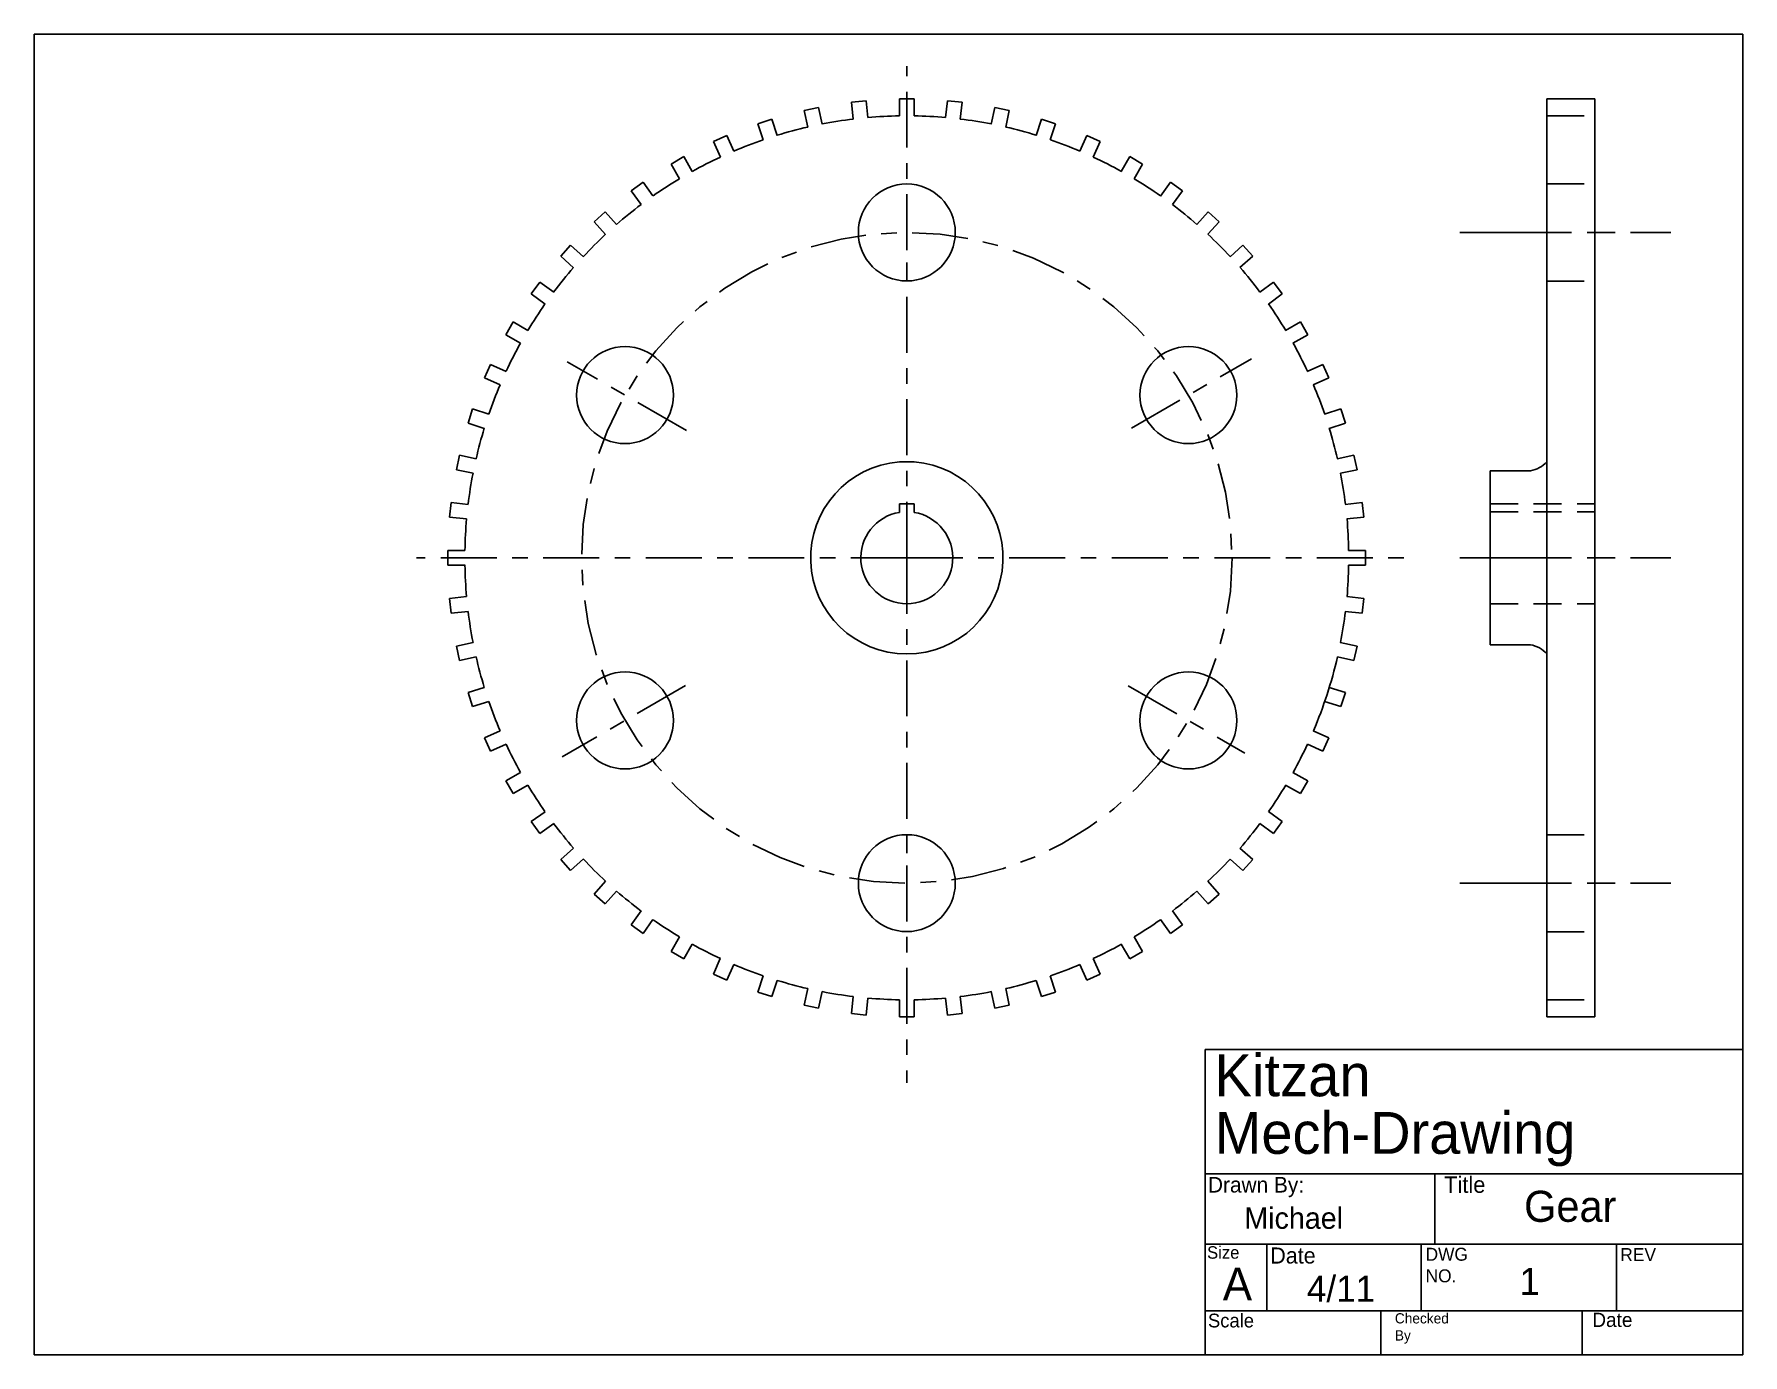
# Model space of a CAD drawing. Header units: inches. Extents: x 18.9 to 29.9, y 9.8 to 18.3.
import ezdxf

# ---------------------------------------------------------------- set-up
doc = ezdxf.new("R2010")
doc.units = ezdxf.units.IN
doc.header["$MEASUREMENT"] = 0
doc.linetypes.add('ACAD_ISO02W100', pattern=[15, 12, -3])
doc.linetypes.add('ACAD_ISO08W100', pattern=[36, 24, -3, 6, -3])
doc.layers.add('blue', color=5, linetype='Continuous')
doc.layers.add('red', color=1, linetype='Continuous')

msp = doc.modelspace()

# ---------------------------------------------------------------- linework, layer by layer
for p, q in [((18.941, 18.326), (18.941, 9.826)), ((29.941, 18.326), (18.941, 18.326)), ((28.831, 18.326), (28.451, 18.326)), ((29.941, 18.326), (29.231, 18.326)), ((29.941, 9.826), (29.941, 18.326)), ((23.898, 17.835), (23.991, 17.855)), ((23.921, 17.728), (23.898, 17.835)), ((23.991, 17.855), (24.014, 17.748)), ((24.203, 17.888), (24.297, 17.898)), ((24.214, 17.779), (24.203, 17.888)), ((24.297, 17.898), (24.309, 17.789)), ((24.511, 17.8), (24.511, 17.91)), ((24.511, 17.91), (24.606, 17.91)), ((24.606, 17.91), (24.606, 17.8)), ((24.809, 17.789), (24.82, 17.898)), ((24.82, 17.898), (24.915, 17.888)), ((24.915, 17.888), (24.903, 17.779)), ((25.103, 17.747), (25.126, 17.855)), ((25.126, 17.855), (25.219, 17.835)), ((25.219, 17.835), (25.196, 17.728)), ((28.679, 17.91), (28.679, 12.002)), ((28.679, 17.91), (28.989, 17.91)), ((28.989, 12.002), (28.989, 17.91)), ((23.601, 17.75), (23.691, 17.78)), ((23.635, 17.646), (23.601, 17.75)), ((23.691, 17.78), (23.725, 17.675)), ((25.392, 17.675), (25.426, 17.78)), ((25.426, 17.78), (25.517, 17.75)), ((25.517, 17.75), (25.483, 17.646)), ((23.314, 17.635), (23.401, 17.674)), ((23.359, 17.534), (23.314, 17.635)), ((23.401, 17.674), (23.445, 17.573)), ((25.672, 17.573), (25.717, 17.674)), ((25.717, 17.674), (25.803, 17.635)), ((25.803, 17.635), (25.759, 17.535)), ((23.041, 17.49), (23.123, 17.538)), ((23.096, 17.395), (23.041, 17.49)), ((23.123, 17.538), (23.178, 17.443)), ((25.939, 17.442), (25.994, 17.538)), ((25.994, 17.538), (26.077, 17.49)), ((26.077, 17.49), (26.022, 17.395)), ((22.784, 17.318), (22.861, 17.373)), ((22.849, 17.229), (22.784, 17.318)), ((22.861, 17.373), (22.925, 17.285)), ((26.192, 17.284), (26.256, 17.373)), ((26.256, 17.373), (26.333, 17.318)), ((26.333, 17.318), (26.269, 17.229)), ((22.547, 17.119), (22.617, 17.183)), ((22.617, 17.183), (22.691, 17.101)), ((26.426, 17.101), (26.5, 17.183)), ((26.5, 17.183), (26.57, 17.119)), ((22.62, 17.037), (22.547, 17.119)), ((26.57, 17.119), (26.497, 17.038)), ((22.332, 16.897), (22.395, 16.968)), ((22.395, 16.968), (22.477, 16.894)), ((26.64, 16.894), (26.722, 16.968)), ((26.722, 16.968), (26.786, 16.897)), ((22.413, 16.823), (22.332, 16.897)), ((26.786, 16.897), (26.704, 16.824)), ((22.141, 16.654), (22.197, 16.73)), ((22.197, 16.73), (22.286, 16.666)), ((26.831, 16.666), (26.92, 16.73)), ((26.92, 16.73), (26.976, 16.654)), ((22.23, 16.589), (22.141, 16.654)), ((26.976, 16.654), (26.888, 16.589)), ((21.977, 16.392), (22.024, 16.474)), ((22.072, 16.337), (21.977, 16.392)), ((22.024, 16.474), (22.119, 16.419)), ((26.998, 16.419), (27.093, 16.474)), ((27.14, 16.392), (27.045, 16.337)), ((27.093, 16.474), (27.14, 16.392)), ((21.841, 16.114), (21.879, 16.201)), ((21.879, 16.201), (21.98, 16.156)), ((27.137, 16.156), (27.238, 16.201)), ((27.238, 16.201), (27.276, 16.114)), ((21.941, 16.069), (21.841, 16.114)), ((27.276, 16.114), (27.176, 16.069)), ((21.735, 15.823), (21.764, 15.914)), ((21.764, 15.914), (21.868, 15.88)), ((27.249, 15.88), (27.353, 15.914)), ((27.353, 15.914), (27.383, 15.823)), ((21.839, 15.789), (21.735, 15.823)), ((27.383, 15.823), (27.278, 15.789)), ((21.659, 15.523), (21.679, 15.616)), ((21.767, 15.501), (21.659, 15.523)), ((21.679, 15.616), (21.786, 15.594)), ((27.33, 15.593), (27.438, 15.616)), ((27.458, 15.523), (27.351, 15.501)), ((27.438, 15.616), (27.458, 15.523)), ((28.314, 14.396), (28.314, 15.516)), ((21.616, 15.217), (21.626, 15.312)), ((21.626, 15.312), (21.735, 15.3)), ((27.382, 15.3), (27.491, 15.312)), ((27.491, 15.312), (27.501, 15.217)), ((21.725, 15.206), (21.616, 15.217)), ((27.501, 15.217), (27.392, 15.206)), ((21.605, 15.003), (21.714, 15.003)), ((21.605, 14.908), (21.605, 15.003)), ((27.402, 15.003), (27.512, 15.003)), ((21.715, 14.908), (21.605, 14.908)), ((27.512, 14.908), (27.403, 14.908)), ((21.616, 14.694), (21.725, 14.706)), ((21.626, 14.6), (21.616, 14.694)), ((27.392, 14.706), (27.501, 14.694)), ((21.735, 14.611), (21.626, 14.6)), ((27.491, 14.6), (27.382, 14.611)), ((21.659, 14.388), (21.767, 14.411)), ((27.35, 14.411), (27.458, 14.388)), ((21.679, 14.295), (21.659, 14.388)), ((21.787, 14.318), (21.679, 14.295)), ((27.438, 14.295), (27.331, 14.318)), ((27.458, 14.388), (27.438, 14.295)), ((21.735, 14.088), (21.839, 14.122)), ((21.764, 13.998), (21.735, 14.088)), ((27.278, 14.122), (27.383, 14.088)), ((27.383, 14.088), (27.353, 13.998)), ((21.869, 14.032), (21.764, 13.998)), ((27.353, 13.998), (27.249, 14.032)), ((21.841, 13.798), (21.941, 13.842)), ((21.879, 13.711), (21.841, 13.798)), ((21.98, 13.756), (21.879, 13.711)), ((27.238, 13.711), (27.138, 13.756)), ((27.176, 13.842), (27.276, 13.798)), ((27.276, 13.798), (27.238, 13.711)), ((21.977, 13.52), (22.072, 13.575)), ((27.045, 13.575), (27.14, 13.52)), ((22.024, 13.438), (21.977, 13.52)), ((22.119, 13.493), (22.024, 13.438)), ((27.093, 13.438), (26.998, 13.493)), ((27.14, 13.52), (27.093, 13.438)), ((22.141, 13.258), (22.23, 13.322)), ((26.887, 13.323), (26.976, 13.258)), ((22.197, 13.181), (22.141, 13.258)), ((22.286, 13.246), (22.197, 13.181)), ((26.92, 13.181), (26.832, 13.246)), ((26.976, 13.258), (26.92, 13.181)), ((22.332, 13.014), (22.413, 13.088)), ((22.395, 12.944), (22.332, 13.014)), ((22.477, 13.018), (22.395, 12.944)), ((26.722, 12.944), (26.64, 13.017)), ((26.704, 13.088), (26.786, 13.014)), ((26.786, 13.014), (26.722, 12.944)), ((22.547, 12.792), (22.62, 12.874)), ((26.497, 12.874), (26.57, 12.792)), ((22.617, 12.729), (22.547, 12.792)), ((22.691, 12.811), (22.617, 12.729)), ((26.5, 12.729), (26.426, 12.81)), ((26.57, 12.792), (26.5, 12.729)), ((22.784, 12.594), (22.848, 12.683)), ((26.269, 12.683), (26.333, 12.594)), ((22.861, 12.538), (22.784, 12.594)), ((22.925, 12.627), (22.861, 12.538)), ((26.256, 12.538), (26.192, 12.627)), ((26.333, 12.594), (26.256, 12.538)), ((23.041, 12.421), (23.095, 12.516)), ((23.178, 12.469), (23.123, 12.374)), ((25.994, 12.374), (25.94, 12.469)), ((26.022, 12.517), (26.077, 12.421)), ((23.123, 12.374), (23.041, 12.421)), ((23.314, 12.277), (23.358, 12.377)), ((23.445, 12.338), (23.401, 12.238)), ((25.717, 12.238), (25.672, 12.338)), ((25.759, 12.377), (25.803, 12.277)), ((26.077, 12.421), (25.994, 12.374)), ((23.401, 12.238), (23.314, 12.277)), ((23.601, 12.161), (23.635, 12.265)), ((23.725, 12.236), (23.691, 12.132)), ((25.426, 12.132), (25.392, 12.236)), ((25.483, 12.266), (25.517, 12.161)), ((25.803, 12.277), (25.717, 12.238)), ((23.691, 12.132), (23.601, 12.161)), ((23.898, 12.076), (23.921, 12.184)), ((24.014, 12.164), (23.991, 12.057)), ((24.203, 12.023), (24.214, 12.132)), ((24.309, 12.122), (24.297, 12.013)), ((24.511, 12.002), (24.511, 12.112)), ((24.606, 12.112), (24.606, 12.002)), ((24.82, 12.013), (24.809, 12.122)), ((24.903, 12.132), (24.915, 12.023)), ((25.126, 12.057), (25.103, 12.164)), ((25.196, 12.184), (25.219, 12.076)), ((25.517, 12.161), (25.426, 12.132)), ((23.991, 12.057), (23.898, 12.076)), ((24.297, 12.013), (24.203, 12.023)), ((24.606, 12.002), (24.511, 12.002)), ((24.915, 12.023), (24.82, 12.013)), ((25.219, 12.076), (25.126, 12.057)), ((28.679, 12.002), (28.989, 12.002)), ((26.479, 9.826), (26.479, 11.792)), ((29.941, 11.792), (26.479, 11.792)), ((29.941, 11.792), (29.941, 9.826)), ((26.479, 10.992), (29.941, 10.992)), ((27.959, 10.992), (27.959, 10.539)), ((29.941, 10.539), (26.479, 10.539)), ((26.877, 10.539), (26.877, 10.109)), ((27.87, 10.539), (27.87, 10.109)), ((29.128, 10.539), (29.128, 10.109)), ((26.479, 10.109), (29.941, 10.109)), ((27.611, 10.109), (27.611, 9.826)), ((28.906, 10.109), (28.906, 9.826)), ((18.941, 9.826), (29.941, 9.826)), ((29.941, 9.826), (26.479, 9.826))]:
    msp.add_line(p, q)
at = {"color": 1, "linetype": 'ACAD_ISO08W100', "ltscale": 0.005}
for p, q in [((24.559, 16.737), (24.559, 17.362)), ((24.559, 13.174), (24.559, 12.549))]:
    msp.add_line(p, q, dxfattribs=at)
at = {"color": 1, "linetype": 'ACAD_ISO08W100', "ltscale": 0.015}
for p, q in [((23.14, 15.775), (22.373, 16.218)), ((26.005, 15.791), (26.778, 16.237)), ((23.135, 14.134), (22.34, 13.675)), ((25.985, 14.132), (26.735, 13.699))]:
    msp.add_line(p, q, dxfattribs=at)
at = {"linetype": 'Continuous', "ltscale": 0.005}
for p, q in [((24.511, 15.573), (24.606, 15.573)), ((28.314, 15.516), (28.575, 15.516)), ((28.575, 15.516), (28.575, 15.516)), ((28.679, 15.574), (28.679, 14.338)), ((24.511, 15.304), (24.606, 15.304)), ((24.511, 15.304), (24.511, 15.248)), ((24.606, 15.304), (24.606, 15.248)), ((27.512, 14.908), (27.512, 15.003)), ((27.491, 14.6), (27.501, 14.694)), ((28.314, 14.396), (28.496, 14.396)), ((28.496, 14.396), (28.575, 14.396))]:
    msp.add_line(p, q, dxfattribs=at)
for centre in [(24.559, 17.05), (22.745, 16.003), (26.372, 16.003), (22.745, 13.909), (26.372, 13.909), (24.559, 12.862)]:
    msp.add_circle(centre, 0.312)
for radius, start, end in [(2.845, 102.9566, 107.0433), (2.845, 96.9566, 101.0433), (2.845, 90.9566, 95.0433), (2.845, 84.9566, 89.0433), (2.845, 78.9566, 83.0433), (2.845, 72.9566, 77.0433), (2.845, 108.9566, 113.0433), (2.845, 66.9566, 71.0433), (2.845, 114.9566, 119.0433), (2.845, 60.9566, 65.0433), (2.845, 120.9566, 125.0433), (2.845, 54.9566, 59.0433), (2.845, 126.9566, 131.0433), (2.845, 48.9566, 53.0433), (2.845, 132.9566, 137.0433), (2.845, 42.9566, 47.0433), (2.845, 138.9566, 143.0433), (2.845, 36.9566, 41.0433), (2.845, 144.9566, 149.0433), (2.845, 30.9566, 35.0433), (2.845, 150.9566, 155.0433), (2.845, 24.9566, 29.0433), (2.845, 156.9566, 161.0433), (2.845, 18.9566, 23.0433), (2.845, 162.9566, 167.0433), (2.845, 12.9566, 17.0433), (0.619, 94.401, 85.599), (2.845, 168.9566, 173.0433), (2.845, 6.9566, 11.0433), (2.845, 174.9566, 179.0433), (0.296, 99.2186, 80.7814), (2.845, 0.9566, 5.0433), (2.845, 180.9566, 185.0433), (2.845, 354.9566, 359.0433), (2.845, 186.9566, 191.0433), (2.845, 348.9566, 353.0433), (2.845, 192.9566, 197.0433), (2.845, 336.9566, 347.0433), (2.845, 198.9566, 203.0433), (2.845, 204.9566, 209.0433), (2.845, 330.9566, 335.0433), (2.845, 210.9566, 215.0433), (2.845, 324.9566, 329.0433), (2.845, 216.9566, 221.0433), (2.845, 318.9566, 323.0433), (2.845, 222.9566, 227.0433), (2.845, 312.9566, 317.0433), (2.845, 228.9566, 233.0433), (2.845, 306.9566, 311.0433), (2.845, 234.9566, 239.0433), (2.845, 300.9566, 305.0433), (2.845, 240.9566, 245.0433), (2.845, 294.9566, 299.0433), (2.845, 246.9566, 251.0433), (2.845, 288.9566, 293.0433), (2.845, 252.9566, 257.0433), (2.845, 282.9566, 287.0433), (2.845, 258.9566, 263.0433), (2.845, 264.9566, 269.0433), (2.845, 270.9566, 275.0433), (2.845, 276.9566, 281.0433)]:
    msp.add_arc((24.559, 14.956), radius, start, end)
for centre, start, end in [((28.538, 15.703), 281.0336, 317.4093), ((28.538, 14.209), 42.5907, 78.9664)]:
    msp.add_arc(centre, 0.191, start, end, dxfattribs=at)
at = {"layer": 'blue', "linetype": 'ACAD_ISO02W100', "ltscale": 0.02}
for p, q in [((28.679, 17.801), (28.989, 17.801)), ((28.679, 17.362), (28.989, 17.362)), ((28.679, 16.737), (28.989, 16.737)), ((28.679, 13.174), (28.989, 13.174)), ((28.679, 12.549), (28.989, 12.549)), ((28.679, 12.111), (28.989, 12.111))]:
    msp.add_line(p, q, dxfattribs=at)
at = {"layer": 'blue', "color": 5, "linetype": 'ACAD_ISO02W100', "ltscale": 0.015}
for p, q in [((28.314, 15.304), (28.989, 15.304)), ((28.314, 15.252), (28.989, 15.252))]:
    msp.add_line(p, q, dxfattribs=at)
at = {"layer": 'blue', "linetype": 'ACAD_ISO02W100', "ltscale": 0.015}
msp.add_line((28.314, 14.659), (28.989, 14.659), dxfattribs=at)
at = {"layer": 'red', "linetype": 'ACAD_ISO08W100', "ltscale": 0.015}
for q in [(24.559, 18.121), (21.403, 14.956), (24.559, 11.577), (27.773, 14.956)]:
    msp.add_line((24.559, 14.956), q, dxfattribs=at)
at = {"layer": 'red', "linetype": 'ACAD_ISO08W100', "ltscale": 0.03}
for p, q in [((28.119, 17.05), (29.478, 17.05)), ((28.119, 14.956), (29.478, 14.956)), ((28.119, 12.862), (29.478, 12.862))]:
    msp.add_line(p, q, dxfattribs=at)
at = {"layer": 'red', "linetype": 'ACAD_ISO08W100', "ltscale": 0.015}
msp.add_circle((24.559, 14.956), 2.094, dxfattribs=at)

# ---------------------------------------------------------------- texts
at = {"attachment_point": 1}
for s, insert, char_height, width in [('Kitzan', (26.539, 11.761), 0.2708, 0.21685), ('Mech-Drawing', (26.542, 11.389), 0.26922, 0.82354), ('Drawn By:', (26.498, 10.971), 0.1003, 2.54971), ('Title', (28.018, 10.974), 0.1053, 6.831465842563252e-17), ('Michael', (26.732, 10.775), 0.1379, 0.19894), ('Gear', (28.533, 10.882), 0.2, 0.85933), ('Size', (26.492, 10.525), 0.0801, 0.0549), ('Date', (26.899, 10.517), 0.1034, 0.32572), ('DWG NO.', (27.899, 10.515), 0.0833, 0.26634), ('REV', (29.152, 10.513), 0.0838, 0.1535), ('A', (26.593, 10.388), 0.212, 0.03454), ('4/11', (27.135, 10.336), 0.1688, 0.19398), ('1', (28.504, 10.386), 0.175, 0.17715), ('Scale', (26.498, 10.091), 0.0886, 0.16405), ('Checked By', (27.701, 10.094), 0.0659, 0.15324), ('Date', (28.972, 10.097), 0.0916, 0.13791)]:
    msp.add_mtext(s, dxfattribs=dict(at, insert=insert, char_height=char_height, width=width))

doc.saveas('drawing.dxf')
